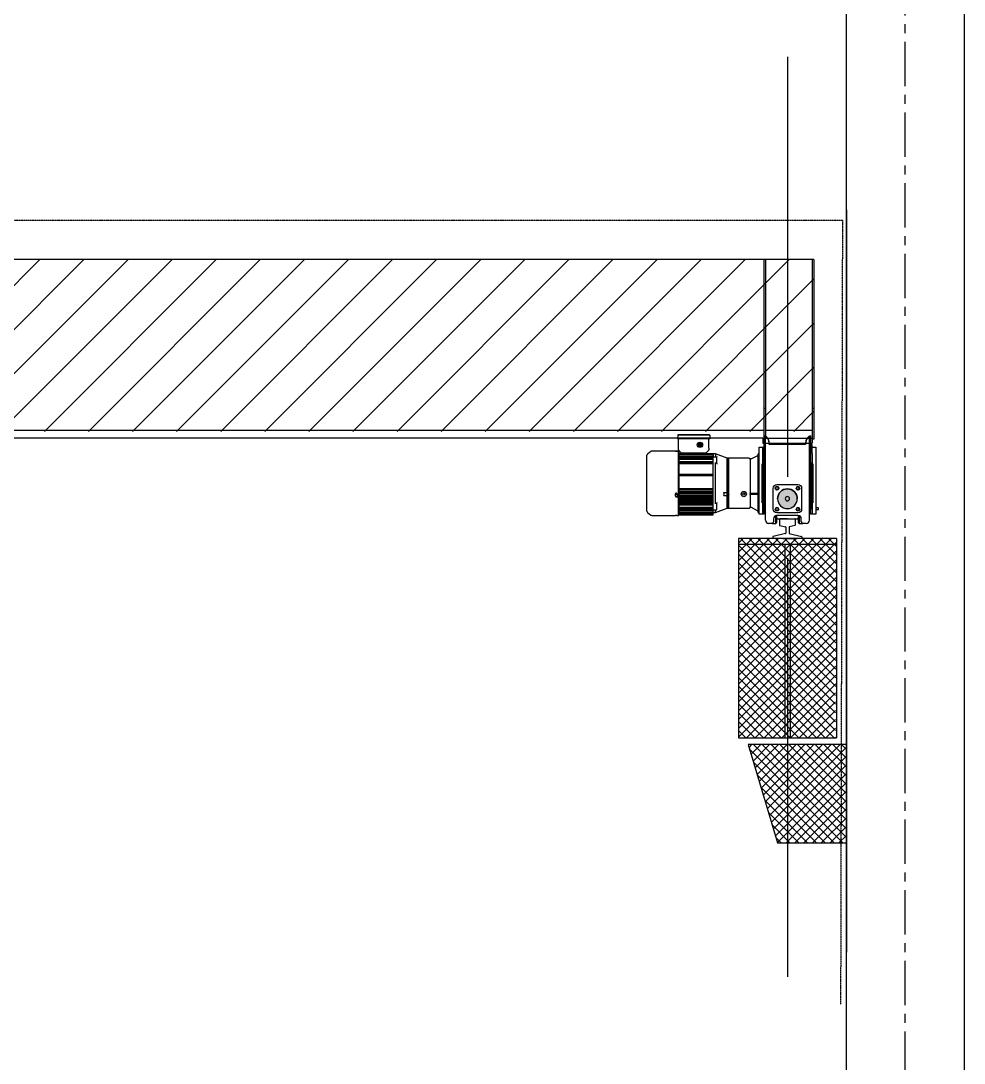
# Model space of a CAD drawing. Extents: x -599358 to 2865263, y -1062760 to 486533.
# Drawn here: x 281656 to 286461, y -696166 to -690859 of the extents above; entities that cross this region are included whole.
import ezdxf

# ---------------------------------------------------------------- set-up
doc = ezdxf.new("R2010")
doc.units = 0
doc.linetypes.add('CENTER', pattern=[2, 1.25, -0.25, 0.25, -0.25])
doc.linetypes.add('DASH', pattern=[0.35, 0.25, -0.1])
for name, color, linetype in [('06A-01-03', 7, 'Continuous'), ('5剖面线层', 2, 'Continuous'), ('A-HATCH-1', 252, 'Continuous'), ('A-HATCH-2', 251, 'Continuous'), ('A-LIN-V', 9, 'Continuous'), ('COLUMN', 9, 'Continuous'), ('DIM_ELEV', 3, 'Continuous'), ('DOTE', 1, 'CENTER'), ('FAG16-10.01MA1-被', 7, 'Continuous'), ('FAG16-10.02MA1-被', 7, 'Continuous'), ('FAG16-10MA1-端梁结构', 7, 'Continuous'), ('FAG16-20.02MA1-轴', 7, 'Continuous'), ('FHSGH10105-主梁-01', 7, 'Continuous'), ('FHSGH10105-主梁-02', 7, 'Continuous'), ('FHSGH10105-主梁-04', 7, 'Continuous'), ('FHSGH10105-主梁-06', 7, 'Continuous'), ('G80接口', 7, 'Continuous'), ('G80箱体', 7, 'Continuous'), ('六角头螺栓_M5-135', 7, 'Continuous'), ('后端盖', 7, 'Continuous'), ('左缓冲器_M', 7, 'Continuous'), ('接线盒', 7, 'Continuous'), ('接线盒盖', 7, 'Continuous'), ('机壳', 7, 'Continuous'), ('电机接线盒密封垫', 7, 'Continuous'), ('端梁装置_M', 7, 'Continuous'), ('端盖', 7, 'Continuous'), ('连接板', 7, 'Continuous'), ('齿轴1', 7, 'Continuous')]:
    doc.layers.add(name, color=color, linetype=linetype)

# ---------------------------------------------------------------- blocks, each defined once
blk = doc.blocks.new('zw$F472')
at = {"layer": '5剖面线层'}
h = blk.add_hatch(color=250, dxfattribs=at)
h.dxf.hatch_style = 1
h.paths.add_polyline_path([(78, 46, 1), (14, 46, 1)])
at = {"layer": '左缓冲器_M', "color": 7, "linetype": 'Continuous'}
for p, q in [((0, 80), (0, 12)), ((80, 92), (12, 92)), ((80, 92), (12, 92)), ((92, 12), (92, 80)), ((12, 0), (80, 0))]:
    blk.add_line(p, q, dxfattribs=at)
blk.add_circle((46, 46), 32, dxfattribs=at)
blk.add_circle((46, 46), 32, dxfattribs=at)
for centre, radius, start, end in [((12, 80), 12, 90, 180), ((12, 80), 12, 90, 180), ((12, 80), 5.76, 0, 359.9997), ((12, 80), 5.76, 179.9997, 359.9997), ((46, 46), 32, 0, 179.9997), ((80, 80), 5.77, 0, 359.9997), ((80, 80), 5.76, 138.2865, 359.9997), ((80, 80), 5.76, 179.9997, 359.9997), ((80, 80), 12, 0, 90), ((80, 80), 12, 0, 90), ((80, 80), 5.76, 0, 30.6637), ((12, 12), 12, 180, 270), ((12, 12), 5.76, 0, 359.9997), ((12, 12), 5.76, 179.9997, 359.9997), ((80, 12), 5.76, 0, 359.9997), ((80, 12), 5.76, 179.9997, 359.9997), ((80, 12), 5.77, 240.2721, 271.2954), ((80, 12), 5.77, 240.2724, 271.2951), ((80, 12), 12, 270, 0)]:
    blk.add_arc(centre, radius, start, end, dxfattribs=at)
at = {"layer": '端梁装置_M', "color": 7, "linetype": 'Continuous'}
for centre, start in [((12, 80), 0), ((12, 80), 179.9997), ((80, 80), 0), ((80, 80), 179.9997), ((12, 12), 0), ((12, 12), 179.9997), ((80, 12), 0), ((80, 12), 179.9997)]:
    blk.add_arc(centre, 4.8, start, 359.9997, dxfattribs=at)

msp = doc.modelspace()

# ---------------------------------------------------------------- hatches: boundary and pattern name
at = {"layer": '5剖面线层'}
h = msp.add_hatch(color=4, dxfattribs=at)
h.dxf.hatch_style = 1
h.paths.add_polyline_path([(285101.1, -693017.6, -1), (285128.3, -693017.6, -1)])
h = msp.add_hatch(color=4, dxfattribs=at)
h.dxf.hatch_style = 1
h.paths.add_polyline_path([(285514.7, -693238.5, 0.999997), (285499.6, -693238.5, 0.999997), (285514.7, -693238.5)])
h.paths.add_polyline_path([(285621.5, -693238.5, 0.999997), (285606.5, -693238.5, 0.999997), (285621.5, -693238.5)])
h.paths.add_polyline_path([(285621.5, -693345.3, 0.999997), (285606.5, -693345.3, 0.999996)])
h.paths.add_polyline_path([(285514.7, -693345.3, 0.999997), (285499.6, -693345.3, 0.999997)])
at = {"layer": 'A-HATCH-1'}
h = msp.add_hatch(dxfattribs=at)
h.set_pattern_fill('ANSI31', color=4, scale=100)
h.set_pattern_definition([(45, (2022370.97, -1271056.52), (-112.253202, 112.253202), [])])
h.paths.add_polyline_path([(277910.6, -692074), (285695.3, -692074), (285695.3, -692949), (277910.6, -692949)])
at = {"layer": 'A-HATCH-2'}
h = msp.add_hatch(dxfattribs=at)
h.set_pattern_fill('ANSI37', color=256, scale=20)
h.set_pattern_definition([(45, (2038835.228, -1269966.52), (-22.4506403, 22.4506403), []), (135, (2038835.228, -1269966.52), (-22.4506403, -22.4506403), [])])
h.paths.add_polyline_path([(285804.8, -694510.4), (285810.6, -693494.2), (285310.6, -693494.2), (285310.6, -694510.4)])
h = msp.add_hatch(dxfattribs=at)
h.set_pattern_fill('ANSI37', color=256, scale=20)
h.set_pattern_definition([(45, (2038890.966, -1270556.52), (-22.4506403, 22.4506403), []), (135, (2038890.966, -1270556.52), (-22.4506403, -22.4506403), [])])
h.paths.add_polyline_path([(285860.6, -695044.2), (285860.6, -694544.2), (285360.6, -694544.2), (285510.6, -695044.2)])

# ---------------------------------------------------------------- linework, layer by layer
at = {"color": 4, "ltscale": 0.5}
for p, q in [((285560.6, -691041.5), (285560.6, -693180)), ((285520.6, -693395.6), (285520.6, -693426.7)), ((285560.6, -693394), (285522.2, -693394)), ((285560.6, -693394), (285598.9, -693394)), ((285600.5, -693395.6), (285600.5, -693426.7)), ((285521.9, -693428.2), (285550.9, -693434.9)), ((285552.1, -693436.4), (285552.1, -693468)), ((285569, -693436.4), (285569, -693468)), ((285599.3, -693428.2), (285570.2, -693434.9)), ((285810.6, -693494.2), (285310.6, -693494.2)), ((285310.6, -693494.2), (285310.6, -693525.7)), ((285486.2, -693485.6), (285486.2, -693494.2)), ((285550.9, -693469.6), (285488.2, -693484)), ((285536.2, -693494.2), (285609.8, -693494.2)), ((285570.2, -693469.6), (285632.9, -693484)), ((285683.4, -693494.2), (285609.8, -693494.2)), ((285633.4, -693485.6), (285633.4, -693494.2)), ((285810.6, -693494.2), (285810.6, -693525.7)), ((285810.6, -693525.7), (285310.6, -693525.7)), ((285310.6, -693525.7), (285310.6, -694510.4)), ((285547.1, -693525.7), (285547.1, -694510.4)), ((285574, -693525.7), (285574, -694510.4)), ((285810.6, -693525.7), (285810.6, -694510.4)), ((285560.6, -693595.5), (285560.6, -695726.5)), ((285310.6, -694510.4), (285810.6, -694510.4))]:
    msp.add_line(p, q, dxfattribs=at)
at = {"color": 6, "linetype": 'DASH'}
for p, q in [((278010.6, -691874), (285840.6, -691874)), ((285840.6, -691874), (285831.2, -695866.5))]:
    msp.add_line(p, q, dxfattribs=at)
at = {"color": 4}
msp.add_line((285431.3, -693312.3), (285434.5, -693312.3), dxfattribs=at)
msp.add_lwpolyline([(285718.7, -693339), (285705.1, -693339), (285705.1, -693346.8), (285718.7, -693346.8)], close=True, dxfattribs=at)
at = {"color": 4, "ltscale": 0.5}
for centre, start, end in [((285522.2, -693395.6), 90, 180), ((285598.9, -693395.6), 0, 90), ((285522.2, -693426.7), 180, 257), ((285550.6, -693436.4), 0, 77), ((285570.6, -693436.4), 103, 180), ((285598.9, -693426.7), 283, 0), ((285487.8, -693485.6), 103, 180), ((285550.6, -693468), 283, 0), ((285570.6, -693468), 180, 257), ((285631.9, -693485.6), 0, 77)]:
    msp.add_arc(centre, 1.57, start, end, dxfattribs=at)
at = {"layer": '06A-01-03', "color": 4, "linetype": 'Continuous'}
for p, q in [((284844.8, -693356), (284844.8, -693070.7)), ((284864.6, -693051.3), (284847.8, -693064.5)), ((284990.1, -693049.6), (284869.5, -693049.6)), ((284990.1, -693050.1), (284990.1, -693049.6)), ((285005.1, -693050.5), (284994.1, -693050.5)), ((284998, -693049.6), (284998, -693049.7)), ((285005.1, -693049.6), (284998, -693049.6)), ((284998, -693049.7), (285005.1, -693049.7)), ((284998, -693050.5), (284998, -693049.7)), ((285005.1, -693049.6), (285005.1, -693049.7)), ((285005.1, -693049.7), (285005.1, -693050.5)), ((285005.1, -693273.2), (285005.1, -693050.5)), ((284990.1, -693278.7), (284990.1, -693267.7)), ((284994.1, -693282.4), (285005.1, -693282.4)), ((285005.1, -693282.6), (284994.1, -693282.6)), ((284998, -693267.7), (284998, -693273.2)), ((284998, -693273.2), (285005.1, -693273.2)), ((285005.1, -693282.6), (285005.1, -693282.4)), ((285005.1, -693377.1), (285005.1, -693282.6)), ((284847.8, -693362.1), (284864.6, -693375.4)), ((284869.5, -693377.1), (284990.1, -693377.1)), ((284998, -693377.1), (285005.1, -693377.1))]:
    msp.add_line(p, q, dxfattribs=at)
for centre, radius, start, end in [((284852.6, -693070.7), 7.86, 128.1572, 180), ((284869.5, -693057.4), 7.86, 90, 128.1572), ((284994.1, -692967.8), 81.9, 267.251, 272.749), ((284994.1, -693267.6), 3.93, 359.6522, 180.3478), ((284994.1, -693278.5), 3.91, 180.1493, 270.2029), ((284994.1, -693278.6), 3.91, 180.1373, 270.2127), ((284852.6, -693356), 7.86, 180, 231.8428), ((284869.5, -693369.2), 7.86, 231.8428, 270), ((284994.1, -693458.9), 81.9, 87.251, 92.749)]:
    msp.add_arc(centre, radius, start, end, dxfattribs=at)
msp.add_open_spline([(284994.1, -693050.5), (284994, -693050.5), (284993.8, -693050.5), (284993.6, -693050.5), (284993.3, -693050.5), (284992.9, -693050.5), (284992.4, -693050.5), (284991.9, -693050.4), (284991.3, -693050.4), (284990.8, -693050.3), (284990.5, -693050.2), (284990.3, -693050.2), (284990.2, -693050.1), (284990.1, -693050.1), (284990.1, -693050.1), (284990.1, -693050.1)], degree=3, knots=[0, 0, 0, 0, 0.041659, 0.083241, 0.124924, 0.187526, 0.250171, 0.374622, 0.499792, 0.624328, 0.7493, 0.81163, 0.874211, 0.937221, 1, 1, 1, 1], dxfattribs=at)
at = {"layer": 'A-LIN-V'}
msp.add_line((285860.6, -691821.5), (285860.6, -695601.5), dxfattribs=at)
at = {"layer": 'A-LIN-V', "color": 4}
msp.add_lwpolyline([(285860.6, -695044.2), (285860.6, -694544.2), (285360.6, -694544.2), (285510.6, -695044.2), (285860.6, -695044.2)], dxfattribs=at)
at = {"layer": 'COLUMN'}
msp.add_lwpolyline([(286460.6, -689724), (286460.6, -701424), (285860.6, -701424), (285860.6, -689724), (286460.6, -689724)], dxfattribs=at)
msp.add_lwpolyline([(286460.6, -689724), (286460.6, -701424), (285860.6, -701424), (285860.6, -689724), (286460.6, -689724)], dxfattribs=at)
at = {"layer": 'DIM_ELEV'}
for p, q in [((283441.8, -692074), (282441.8, -692074)), ((282741.9, -692984), (281741.9, -692984))]:
    msp.add_line(p, q, dxfattribs=at)
at = {"layer": 'DOTE', "ltscale": 180}
msp.add_line((286160.6, -707030.8), (286160.6, -683185.7), dxfattribs=at)
at = {"layer": 'FAG16-10.01MA1-被', "color": 4, "linetype": 'Continuous'}
for p, q in [((285501.4, -693417.6), (285501.4, -693378.9)), ((285504.7, -693378.3), (285504.7, -693414.3)), ((285510.3, -693394), (285610.9, -693394)), ((285616.4, -693414.5), (285616.4, -693378.3)), ((285619.9, -693378.9), (285619.9, -693417.6)), ((285482, -693417.6), (285501.4, -693417.6)), ((285501.4, -693417.6), (285504.7, -693414.3)), ((285504.7, -693414.3), (285505.6, -693398.5)), ((285615.6, -693398.5), (285616.4, -693414.5)), ((285616.4, -693414.5), (285619.9, -693417.6)), ((285619.9, -693417.6), (285639.1, -693417.6))]:
    msp.add_line(p, q, dxfattribs=at)
for centre, start, end in [((285510.3, -693398.7), 90, 177), ((285610.9, -693398.7), 3, 90)]:
    msp.add_arc(centre, 4.71, start, end, dxfattribs=at)
at = {"layer": 'FAG16-10.02MA1-被', "color": 4, "linetype": 'Continuous'}
for p, q in [((285434.5, -693111.2), (285431.3, -693114.3)), ((285431.3, -693114.3), (285431.3, -693115.3)), ((285431.3, -693312.3), (285431.3, -693115.3)), ((285434.5, -693112.3), (285434.5, -693111.2)), ((285439.6, -693111.2), (285434.5, -693111.2)), ((285434.5, -693112.3), (285434.5, -693315.5)), ((285439.6, -693112.3), (285439.6, -693111.2)), ((285439.6, -693112.3), (285439.6, -693315.5)), ((285442.7, -693113.5), (285439.6, -693113.5)), ((285681.5, -693113.5), (285678.4, -693113.5)), ((285681.5, -693112.3), (285681.5, -693111.2)), ((285686.7, -693111.2), (285681.5, -693111.2)), ((285681.5, -693112.3), (285681.5, -693315.5)), ((285686.7, -693111.2), (285686.7, -693112.3)), ((285689.8, -693114.3), (285686.7, -693111.2)), ((285686.7, -693315.5), (285686.7, -693112.3)), ((285689.8, -693115.3), (285689.8, -693114.3)), ((285689.8, -693115.3), (285689.8, -693312.3)), ((285434.5, -693315.5), (285439.6, -693315.5)), ((285439.6, -693313.1), (285442.7, -693313.1)), ((285678.4, -693313.1), (285681.5, -693313.1)), ((285681.5, -693315.5), (285686.7, -693315.5)), ((285686.7, -693315.5), (285689.8, -693312.3))]:
    msp.add_line(p, q, dxfattribs=at)
at = {"layer": 'FAG16-10MA1-端梁结构', "color": 4, "linetype": 'Continuous'}
for p, q in [((285442.7, -693345.3), (285442.7, -692971.3)), ((285449, -693401.9), (285449, -692971.3)), ((285672.1, -693401.9), (285672.1, -692971.3)), ((285678.4, -692971.3), (285678.4, -693345.3)), ((285467.9, -693009.2), (285653.3, -693009.2)), ((285653.3, -693015.5), (285467.9, -693015.5)), ((285434.9, -693060.9), (285434.9, -693029.5)), ((285434.9, -693029.5), (285442.7, -693029.5)), ((285434.9, -693060.9), (285434.9, -693111.2)), ((285434.9, -693315.5), (285434.9, -693339)), ((285434.9, -693370.5), (285434.9, -693339)), ((285686.3, -693339), (285686.3, -693315.5)), ((285686.3, -693339), (285686.3, -693370.5)), ((285442.7, -693370.5), (285434.9, -693370.5)), ((285442.7, -693345.3), (285442.7, -693370.5)), ((285489.9, -693394), (285489.9, -693409.7)), ((285615.6, -693378.3), (285505.6, -693378.3)), ((285631.3, -693409.7), (285631.3, -693394)), ((285678.4, -693370.5), (285678.4, -693345.3)), ((285686.3, -693370.5), (285678.4, -693370.5)), ((285482, -693417.6), (285464.7, -693417.6)), ((285656.4, -693417.6), (285639.1, -693417.6))]:
    msp.add_line(p, q, dxfattribs=at)
for centre, radius, start, end in [((285429.1, -693007.6), 38.7, 357.6766, 69.5037), ((285413, -693012.8), 54.9, 357.2127, 49.0501), ((285692, -693007.6), 38.7, 110.4963, 182.3234), ((285708.1, -693012.8), 54.9, 130.9499, 182.7873), ((285560.6, -693291.9), 11, 0, 180), ((285560.6, -693291.9), 11, 180, 0), ((285467.9, -693345.3), 25.1, 180, 221.4096), ((285505.6, -693394), 15.7, 90, 180), ((285615.6, -693394), 15.7, 0, 90), ((285653.3, -693345.3), 25.1, 318.5904, 0), ((285464.7, -693401.9), 15.7, 180, 270), ((285482, -693409.7), 7.86, 270, 0), ((285639.1, -693409.7), 7.86, 180, 270), ((285656.4, -693401.9), 15.7, 270, 0)]:
    msp.add_arc(centre, radius, start, end, dxfattribs=at)
at = {"layer": 'FAG16-20.02MA1-轴', "color": 4, "linetype": 'Continuous'}
for p, q in [((285416, -693060.9), (285416, -693029.5)), ((285416, -693029.5), (285434.9, -693029.5)), ((285416, -693339), (285416, -693060.9)), ((285434.9, -693029.5), (285434.9, -693060.9)), ((285434.9, -693111.2), (285434.9, -693060.9)), ((285686.3, -693029.5), (285705.1, -693029.5)), ((285705.1, -693029.5), (285705.1, -693060.9)), ((285705.1, -693060.9), (285705.1, -693339)), ((285416, -693370.5), (285416, -693339)), ((285434.9, -693339), (285434.9, -693315.5)), ((285434.9, -693339), (285434.9, -693370.5)), ((285686.3, -693315.5), (285686.3, -693339)), ((285686.3, -693370.5), (285686.3, -693339)), ((285705.1, -693339), (285705.1, -693370.5)), ((285434.9, -693370.5), (285416, -693370.5)), ((285705.1, -693370.5), (285686.3, -693370.5))]:
    msp.add_line(p, q, dxfattribs=at)
at = {"layer": 'FHSGH10105-主梁-01', "color": 4, "linetype": 'Continuous'}
for p, q in [((285686.3, -692074), (285686.3, -692832)), ((285695.3, -692074), (285695.3, -692832)), ((285695.3, -692832), (285686.3, -692832)), ((285686.3, -692832), (285686.3, -692989.1)), ((285695.3, -692832), (285695.3, -692989.1)), ((285695.3, -692989.1), (285686.3, -692989.1))]:
    msp.add_line(p, q, dxfattribs=at)
at = {"layer": 'FHSGH10105-主梁-02', "color": 4, "linetype": 'Continuous'}
for p, q in [((285441.5, -692831.6), (285441.5, -692074)), ((285450.6, -692831.6), (285450.6, -692074)), ((285441.5, -692831.6), (285450.6, -692831.6)), ((285441.5, -692984), (285441.5, -692831.6)), ((285450.6, -692984), (285450.6, -692831.6)), ((285441.5, -692984), (285450.6, -692984))]:
    msp.add_line(p, q, dxfattribs=at)
at = {"layer": 'FHSGH10105-主梁-04', "color": 4, "linetype": 'Continuous'}
msp.add_line((285695.3, -692074), (277910.6, -692074), dxfattribs=at)
at = {"layer": 'FHSGH10105-主梁-06', "color": 4, "linetype": 'Continuous'}
for p, q in [((285441.5, -692944.7), (277910.6, -692944.7)), ((285686.3, -692944.7), (285450.6, -692944.7)), ((285434.9, -692984), (277910.6, -692984))]:
    msp.add_line(p, q, dxfattribs=at)
at = {"layer": 'G80接口', "color": 4, "linetype": 'Continuous'}
for p, q in [((285193.6, -693064), (285182.6, -693064)), ((285182.6, -693069.4), (285182.6, -693076.4)), ((285182.6, -693078.2), (285201.5, -693078.2)), ((285193.6, -693064), (285193.6, -693077.6)), ((285253.4, -693086), (285193.6, -693064)), ((285201.5, -693077.6), (285201.5, -693078.2)), ((285201.5, -693079), (285201.5, -693078.2)), ((285182.6, -693087.9), (285182.6, -693079)), ((285182.6, -693103.4), (285182.6, -693093.6)), ((285182.6, -693166.6), (285182.6, -693111.7)), ((285193.6, -693317), (285193.6, -693109.7)), ((285201.5, -693087.9), (285201.5, -693079)), ((285201.5, -693090), (285201.5, -693087.9)), ((285201.5, -693113.2), (285201.5, -693090)), ((285201.5, -693113.2), (285201.5, -693115.4)), ((285253.4, -693260.5), (285253.4, -693086)), ((285261.2, -693086), (285253.4, -693086)), ((285261.2, -693340.6), (285261.2, -693086)), ((285182.6, -693240.6), (285182.6, -693174.2)), ((285182.6, -693255.3), (285182.6, -693246.5)), ((285182.6, -693272.2), (285182.6, -693264.4)), ((285182.6, -693290.1), (285182.6, -693281.7)), ((285236.4, -693260.5), (285253.4, -693260.5)), ((285236.4, -693276.2), (285253.4, -693276.2)), ((285253.4, -693276.2), (285253.4, -693260.5)), ((285253.4, -693340.6), (285253.4, -693276.2)), ((285182.6, -693303), (285182.6, -693296.1)), ((285182.6, -693314.9), (285182.6, -693310)), ((285182.6, -693333), (285182.6, -693323.2)), ((285182.6, -693347.7), (285182.6, -693338.7)), ((285193.6, -693362.6), (285253.4, -693340.6)), ((285201.5, -693311.2), (285201.5, -693313.5)), ((285201.5, -693336.6), (285201.5, -693313.5)), ((285201.5, -693338.7), (285201.5, -693336.6)), ((285201.5, -693347.7), (285201.5, -693338.7)), ((285253.4, -693340.6), (285261.2, -693340.6)), ((285182.6, -693348.5), (285201.5, -693348.5)), ((285182.6, -693362.6), (285193.6, -693362.6)), ((285193.6, -693362.6), (285193.6, -693349.1)), ((285201.5, -693348.5), (285201.5, -693347.7)), ((285201.5, -693348.5), (285201.5, -693349))]:
    msp.add_line(p, q, dxfattribs=at)
for centre, radius, start, end in [((285194, -693077.6), 0.34, 179.73, 207.9231), ((285194.5, -693109.6), 0.868, 162.6356, 180.433), ((283625.2, -692607.4), 1646.8, 342.2529, 342.3125), ((285208.1, -693268.3), 29.4, 344.4802, 15.5198), ((285194.5, -693317), 0.868, 179.567, 197.3644), ((283624.7, -693819.4), 1647.3, 17.6875, 17.747), ((285194, -693349.1), 0.34, 152.0769, 180.27)]:
    msp.add_arc(centre, radius, start, end, dxfattribs=at)
for points, knots in [([(285193.7, -693077.7), (285193.7, -693077.8), (285193.7, -693077.8), (285193.8, -693077.9), (285193.9, -693078), (285193.9, -693078.1), (285194, -693078.1), (285194, -693078.1), (285194, -693078.1), (285194, -693078.1), (285194, -693078.1), (285194.1, -693078.1), (285194.1, -693078.2), (285194.1, -693078.2), (285194.2, -693078.2), (285194.2, -693078.2), (285194.2, -693078.2), (285194.2, -693078.2), (285194.2, -693078.2), (285194.2, -693078.2), (285194.2, -693078.2), (285194.2, -693078.2), (285194.2, -693078.2), (285194.2, -693078.2)], [0, 0, 0, 0, 0.125, 0.25, 0.375, 0.5, 0.625, 0.625, 0.65625, 0.65625, 0.6875, 0.75, 0.875, 0.875, 0.9375, 0.96875, 0.984375, 0.988281, 0.988281, 0.990234, 0.990234, 0.992187, 1, 1, 1, 1]), ([(285193.7, -693348.9), (285193.7, -693348.9), (285193.7, -693348.8), (285193.8, -693348.7), (285193.9, -693348.6), (285193.9, -693348.6), (285193.9, -693348.6), (285194, -693348.6), (285194, -693348.5), (285194, -693348.5), (285194.1, -693348.5), (285194.1, -693348.5), (285194.1, -693348.5), (285194.2, -693348.5), (285194.2, -693348.5), (285194.2, -693348.5), (285194.2, -693348.5), (285194.2, -693348.5), (285194.2, -693348.5), (285194.2, -693348.5), (285194.2, -693348.5)], [0, 0, 0, 0, 0.125, 0.25, 0.375, 0.5, 0.5, 0.5625, 0.5625, 0.625, 0.75, 0.875, 0.875, 0.9375, 0.96875, 0.984375, 0.988281, 0.988281, 0.992188, 1, 1, 1, 1])]:
    msp.add_open_spline(points, degree=3, knots=knots, dxfattribs=at)
at = {"layer": 'G80箱体', "color": 4, "linetype": 'Continuous'}
for p, q in [((285408.1, -693073.5), (285378.3, -693089.2)), ((285411.3, -693071.9), (285408.1, -693073.5)), ((285411.3, -693362.6), (285411.3, -693064)), ((285416, -693064), (285411.3, -693064)), ((285261.2, -693086), (285261.2, -693340.6)), ((285364.9, -693086), (285261.2, -693086)), ((285370.2, -693089.2), (285373.7, -693089.2)), ((285371.2, -693092.5), (285371.2, -693262.8)), ((285378.3, -693089.2), (285373.7, -693089.2)), ((285370.2, -693262.9), (285370.2, -693273.7)), ((285371.2, -693273.8), (285371.2, -693334.1)), ((285378.3, -693266), (285373.7, -693266)), ((285378.3, -693270.7), (285373.7, -693270.7)), ((285408.1, -693266), (285378.3, -693266)), ((285378.3, -693266), (285378.3, -693270.7)), ((285408.1, -693270.7), (285378.3, -693270.7)), ((285261.2, -693340.6), (285364.9, -693340.6)), ((285373.7, -693337.5), (285370.2, -693337.5)), ((285378.3, -693337.5), (285373.7, -693337.5)), ((285408.1, -693353.1), (285378.3, -693337.5)), ((285408.1, -693353.1), (285411.3, -693354.7)), ((285411.3, -693362.6), (285416, -693362.6))]:
    msp.add_line(p, q, dxfattribs=at)
for radius in [13.4, 5.43]:
    msp.add_circle((285338.2, -693268.3), radius, dxfattribs=at)
for centre, radius, start, end in [((285364.9, -693092.3), 6.29, 30.4106, 90), ((285364.9, -693092.5), 6.35, 359.9808, 32.043), ((285408.1, -693262.8), 3.14, 270, 0), ((285408.1, -693273.8), 3.14, 0, 90), ((285364.9, -693334.3), 6.29, 270, 329.6107), ((285364.9, -693334.1), 6.35, 327.9569, 0.0193)]:
    msp.add_arc(centre, radius, start, end, dxfattribs=at)
for points, degree, knots in [([(285373.7, -693266), (285373.1, -693266), (285372.5, -693265.7), (285371.9, -693265.5), (285371.4, -693265.1), (285371.1, -693264.9), (285370.9, -693264.7), (285370.7, -693264.4), (285370.6, -693264.2), (285370.4, -693263.9), (285370.3, -693263.6), (285370.3, -693263.3), (285370.2, -693262.9)], 2, [0, 0, 0, 0.25, 0.25, 0.5, 0.5, 0.625, 0.625, 0.75, 0.75, 0.875, 0.875, 1, 1, 1]), ([(285370.2, -693273.7), (285370.3, -693273.1), (285370.6, -693272.5), (285370.7, -693272.2), (285370.9, -693272), (285371.1, -693271.7), (285371.4, -693271.5), (285371.9, -693271.1), (285372.5, -693270.9), (285373.1, -693270.7), (285373.7, -693270.7)], 2, [0, 0, 0, 0.25, 0.25, 0.375, 0.375, 0.5, 0.5, 0.75, 0.75, 1, 1, 1]), ([(285371.2, -693262.8), (285371.2, -693263.2), (285371.3, -693263.6), (285371.6, -693264.4), (285371.8, -693264.7), (285372.4, -693265.3), (285372.8, -693265.6), (285373.5, -693265.9), (285373.9, -693266), (285374.4, -693266)], 3, [0, 0, 0, 0, 0.25, 0.25, 0.5, 0.5, 0.75, 0.75, 1, 1, 1, 1]), ([(285374.4, -693270.7), (285373.9, -693270.7), (285373.5, -693270.8), (285372.8, -693271.1), (285372.4, -693271.3), (285371.8, -693271.9), (285371.6, -693272.2), (285371.3, -693273), (285371.2, -693273.4), (285371.2, -693273.8)], 3, [0, 0, 0, 0, 0.25, 0.25, 0.5, 0.5, 0.75, 0.75, 1, 1, 1, 1])]:
    msp.add_open_spline(points, degree=degree, knots=knots, dxfattribs=at)
at = {"layer": '六角头螺栓_M5-135', "color": 4, "linetype": 'Continuous'}
for p, q in [((285163.3, -693085.5), (285008.2, -693085.5)), ((285182.6, -693085.5), (285163.3, -693085.5)), ((285008.2, -693341.1), (285163.3, -693341.1)), ((285163.3, -693341.1), (285182.6, -693341.1))]:
    msp.add_line(p, q, dxfattribs=at)
at = {"layer": '后端盖', "color": 4, "linetype": 'Continuous'}
for p, q in [((285008.2, -693052.2), (285005.1, -693052.2)), ((285008.2, -693077.8), (285005.1, -693077.8)), ((285008.2, -693052.5), (285008.2, -693052.2)), ((285008.2, -693052.5), (285008.2, -693053.8)), ((285008.2, -693053.8), (285008.2, -693061.6)), ((285008.2, -693069.4), (285008.2, -693076.4)), ((285008.2, -693078.2), (285008.2, -693088.8)), ((285008.2, -693100.2), (285008.2, -693100)), ((285008.2, -693100.2), (285008.2, -693103.4)), ((285008.2, -693110.9), (285008.2, -693166.6)), ((285008.2, -693173), (285008.2, -693240.6)), ((285008.2, -693246.5), (285008.2, -693255)), ((285008.2, -693260.9), (285008.2, -693275.7)), ((285008.2, -693281.7), (285008.2, -693290.1)), ((285008.2, -693296.1), (285008.2, -693303.7)), ((285008.2, -693310), (285008.2, -693315.7)), ((285008.2, -693323.7), (285008.2, -693326.4)), ((285008.2, -693326.6), (285008.2, -693326.4)), ((285008.2, -693337.8), (285008.2, -693348.5)), ((285005.1, -693348.9), (285008.2, -693348.9)), ((285005.1, -693374.4), (285008.2, -693374.4)), ((285008.2, -693374.1), (285008.2, -693374.4))]:
    msp.add_line(p, q, dxfattribs=at)
msp.add_circle((284994.1, -693268.3), 2.55, dxfattribs=at)
at = {"layer": '接线盒', "color": 4, "linetype": 'Continuous'}
for p, q in [((285006.3, -693035.2), (285005.5, -692986.9)), ((285160.2, -693035.2), (285161, -692986.9)), ((285006.5, -693043.8), (285006.3, -693035.2)), ((285021.7, -693060), (285007.4, -693046)), ((285021.7, -693060), (285022.3, -693060)), ((285028.6, -693060), (285022.3, -693060)), ((285028.6, -693060), (285030.2, -693060)), ((285136.3, -693060), (285030.2, -693060)), ((285136.3, -693060), (285137.9, -693060)), ((285144.2, -693060), (285137.9, -693060)), ((285144.2, -693060), (285144.8, -693060)), ((285159.1, -693046), (285144.8, -693060)), ((285160.2, -693035.2), (285160, -693043.8))]:
    msp.add_line(p, q, dxfattribs=at)
msp.add_circle((285114.7, -693017.6), 13.6, dxfattribs=at)
for centre, start, end in [((285009.6, -693043.7), 181, 225.5), ((285156.9, -693043.7), 314.5, 359)]:
    msp.add_arc(centre, 3.14, start, end, dxfattribs=at)
at = {"layer": '接线盒盖', "color": 4, "linetype": 'Continuous'}
for p, q in [((285001.8, -692968.9), (285001.5, -692986.9)), ((285002.6, -692967.5), (285001.9, -692967.6)), ((285009.7, -692968.1), (285002.6, -692968.1)), ((285163.8, -692967), (285002.7, -692967)), ((285156.8, -692968.1), (285009.7, -692968.1)), ((285163.9, -692968.1), (285156.8, -692968.1)), ((285163.9, -692967.5), (285163.9, -692967)), ((285163.9, -692967.5), (285163.9, -692968.1)), ((285164.6, -692968.9), (285165, -692986.9)), ((285009.4, -692986.9), (285001.5, -692986.9)), ((285157.1, -692986.9), (285009.4, -692986.9)), ((285165, -692986.9), (285157.1, -692986.9))]:
    msp.add_line(p, q, dxfattribs=at)
for centre, radius, start, end in [((285002.6, -692968.9), 0.786, 90.0038, 178.9962), ((285002.7, -692967.8), 0.791, 91.7381, 170.9141), ((285002.7, -692967.8), 0.785, 171.2492, 179.0027), ((285002.7, -692967.8), 0.786, 90, 91.4003), ((285007.6, -692967.3), 5, 176.8455, 183.1545), ((285163.8, -692967.8), 0.786, 88.5997, 90), ((285163.8, -692967.8), 0.79, 8.9843, 88.3635)]:
    msp.add_arc(centre, radius, start, end, dxfattribs=at)
msp.add_open_spline([(285163.9, -692968.1), (285164.1, -692968.1), (285164.3, -692968.2), (285164.6, -692968.4), (285164.6, -692968.6), (285164.6, -692968.9)], degree=3, knots=[0, 0, 0, 0, 0.5, 0.5, 1, 1, 1, 1], dxfattribs=at)
at = {"layer": '机壳', "color": 4, "linetype": 'Continuous'}
for p, q in [((285008.2, -693061.6), (285008.2, -693064.7)), ((285008.2, -693061.6), (285182.6, -693061.6)), ((285008.2, -693064.7), (285008.2, -693069.4)), ((285008.2, -693064.7), (285182.6, -693064.7)), ((285008.2, -693069.4), (285182.6, -693069.4)), ((285008.2, -693076.4), (285008.2, -693080.6)), ((285008.2, -693076.4), (285182.6, -693076.4)), ((285182.6, -693064.7), (285182.6, -693061.6)), ((285182.6, -693069.4), (285182.6, -693064.7)), ((285182.6, -693080.6), (285182.6, -693076.4)), ((285008.2, -693080.6), (285182.6, -693080.6)), ((285008.2, -693083.9), (285182.6, -693083.9)), ((285008.2, -693086.1), (285008.2, -693090.9)), ((285008.2, -693086.1), (285182.6, -693086.1)), ((285008.2, -693090.9), (285008.2, -693100)), ((285008.2, -693090.9), (285182.6, -693090.9)), ((285008.2, -693102.9), (285182.6, -693102.9)), ((285008.2, -693103.4), (285008.2, -693105.5)), ((285008.2, -693103.4), (285182.6, -693103.4)), ((285008.2, -693105.5), (285008.2, -693110.9)), ((285008.2, -693105.5), (285182.6, -693105.5)), ((285008.2, -693112.6), (285182.6, -693112.6)), ((285182.6, -693090.9), (285182.6, -693086.1)), ((285182.6, -693093.6), (285182.6, -693090.9)), ((285182.6, -693105.5), (285182.6, -693103.4)), ((285182.6, -693111.7), (285182.6, -693105.5)), ((285008.2, -693166.6), (285008.2, -693168.8)), ((285008.2, -693166.6), (285182.6, -693166.6)), ((285008.2, -693168.8), (285008.2, -693173)), ((285008.2, -693168.8), (285182.6, -693168.8)), ((285008.2, -693174.2), (285182.6, -693174.2)), ((285182.6, -693168.8), (285182.6, -693166.6)), ((285182.6, -693173.6), (285182.6, -693168.8)), ((285008.2, -693240.6), (285008.2, -693242.9)), ((285008.2, -693240.6), (285182.6, -693240.6)), ((285008.2, -693242.9), (285008.2, -693245.7)), ((285008.2, -693242.9), (285182.6, -693242.9)), ((285008.2, -693246.5), (285182.6, -693246.5)), ((285008.2, -693255), (285182.6, -693255)), ((285008.2, -693255.7), (285008.2, -693258.1)), ((285008.2, -693258.1), (285008.2, -693264.4)), ((285008.2, -693258.1), (285182.6, -693258.1)), ((285008.2, -693264.4), (285182.6, -693264.4)), ((285008.2, -693272.2), (285008.2, -693278.5)), ((285008.2, -693272.2), (285182.6, -693272.2)), ((285008.2, -693278.5), (285008.2, -693280.9)), ((285008.2, -693278.5), (285182.6, -693278.5)), ((285008.2, -693281.7), (285182.6, -693281.7)), ((285008.2, -693290.1), (285182.6, -693290.1)), ((285008.2, -693290.9), (285008.2, -693293.7)), ((285182.6, -693242.9), (285182.6, -693240.6)), ((285182.6, -693246.1), (285182.6, -693242.9)), ((285182.6, -693258.1), (285182.6, -693255.3)), ((285182.6, -693264.4), (285182.6, -693258.1)), ((285182.6, -693278.5), (285182.6, -693272.2)), ((285182.6, -693281.3), (285182.6, -693278.5)), ((285182.6, -693293.7), (285182.6, -693290.5)), ((285008.2, -693293.7), (285008.2, -693296.1)), ((285008.2, -693293.7), (285182.6, -693293.7)), ((285008.2, -693296.1), (285182.6, -693296.1)), ((285008.2, -693302.4), (285182.6, -693302.4)), ((285008.2, -693303.7), (285008.2, -693307.8)), ((285008.2, -693307.8), (285008.2, -693310)), ((285008.2, -693307.8), (285182.6, -693307.8)), ((285008.2, -693310), (285182.6, -693310)), ((285008.2, -693314.1), (285182.6, -693314.1)), ((285008.2, -693315.7), (285008.2, -693321.1)), ((285008.2, -693321.1), (285008.2, -693323.2)), ((285008.2, -693321.1), (285182.6, -693321.1)), ((285008.2, -693323.2), (285182.6, -693323.2)), ((285008.2, -693323.7), (285182.6, -693323.7)), ((285008.2, -693326.6), (285008.2, -693335.7)), ((285008.2, -693335.7), (285008.2, -693340.5)), ((285008.2, -693335.7), (285182.6, -693335.7)), ((285008.2, -693340.5), (285182.6, -693340.5)), ((285008.2, -693342.7), (285182.6, -693342.7)), ((285182.6, -693296.1), (285182.6, -693293.7)), ((285182.6, -693307.8), (285182.6, -693303)), ((285182.6, -693310), (285182.6, -693307.8)), ((285182.6, -693321.1), (285182.6, -693314.9)), ((285182.6, -693323.2), (285182.6, -693321.1)), ((285182.6, -693335.7), (285182.6, -693333)), ((285182.6, -693340.5), (285182.6, -693335.7)), ((285008.2, -693346), (285008.2, -693350.2)), ((285008.2, -693346), (285182.6, -693346)), ((285008.2, -693350.2), (285182.6, -693350.2)), ((285008.2, -693350.6), (285008.2, -693359.5)), ((285008.2, -693359.5), (285008.2, -693360.7)), ((285008.2, -693359.5), (285182.6, -693359.5)), ((285008.2, -693360.7), (285008.2, -693366)), ((285008.2, -693360.7), (285182.6, -693360.7)), ((285008.2, -693366), (285008.2, -693366.9)), ((285008.2, -693366), (285182.6, -693366)), ((285008.2, -693366.9), (285008.2, -693370.7)), ((285008.2, -693366.9), (285182.6, -693366.9)), ((285008.2, -693370.7), (285008.2, -693371.3)), ((285008.2, -693370.7), (285182.6, -693370.7)), ((285008.2, -693371.3), (285008.2, -693373.9)), ((285008.2, -693371.3), (285182.6, -693371.3)), ((285008.2, -693373.9), (285008.2, -693374.3)), ((285008.2, -693373.9), (285182.6, -693373.9)), ((285008.2, -693374.3), (285182.6, -693374.3)), ((285182.6, -693350.2), (285182.6, -693346)), ((285182.6, -693359.5), (285182.6, -693350.2)), ((285182.6, -693360.7), (285182.6, -693359.5)), ((285182.6, -693366), (285182.6, -693360.7)), ((285182.6, -693366.9), (285182.6, -693366)), ((285182.6, -693370.7), (285182.6, -693366.9)), ((285182.6, -693371.3), (285182.6, -693370.7)), ((285182.6, -693373.9), (285182.6, -693371.3)), ((285182.6, -693374.3), (285182.6, -693373.9))]:
    msp.add_line(p, q, dxfattribs=at)
at = {"layer": '电机接线盒密封垫', "color": 4, "linetype": 'Continuous'}
for p, q in [((285023.9, -693060), (285023.9, -693061.6)), ((285142.6, -693061.6), (285142.6, -693060))]:
    msp.add_line(p, q, dxfattribs=at)
at = {"layer": '端盖', "color": 4, "linetype": 'Continuous'}
for p, q in [((285686.3, -693016.9), (285678.4, -693016.9)), ((285686.3, -693062.3), (285686.3, -693016.9)), ((285686.3, -693062.3), (285686.3, -693111.2))]:
    msp.add_line(p, q, dxfattribs=at)
at = {"layer": '连接板', "color": 4, "linetype": 'Continuous'}
for p, q in [((285434.9, -692984), (285686.3, -692984)), ((285434.9, -692984), (285434.9, -693009.2)), ((285434.9, -693009.2), (285467.9, -693009.2)), ((285653.3, -693009.2), (285686.3, -693009.2)), ((285686.3, -692984), (285686.3, -693009.2))]:
    msp.add_line(p, q, dxfattribs=at)
at = {"layer": '齿轴1', "color": 4, "linetype": 'Continuous'}
msp.add_line((285262, -693270.8), (285262, -693272.4), dxfattribs=at)
msp.add_arc((285619.7, -693268.6), 357.7, 179.9326, 180.0831, dxfattribs=at)
msp.add_open_spline([(285262, -693264.2), (285262, -693264), (285262, -693263.7), (285262, -693263.1), (285262, -693262.3)], degree=2, knots=[0, 0, 0, 0.5, 0.5, 1, 1, 1], dxfattribs=at)

# ---------------------------------------------------------------- block references
at = {"color": 4, "xscale": -1.571585729816195, "yscale": 1.571585729816195, "zscale": 1.571585729816195, "rotation": 359.9999999998954}
msp.add_blockref('zw$F472', (285632.9, -693364.2), dxfattribs=at)

doc.saveas('drawing.dxf')
